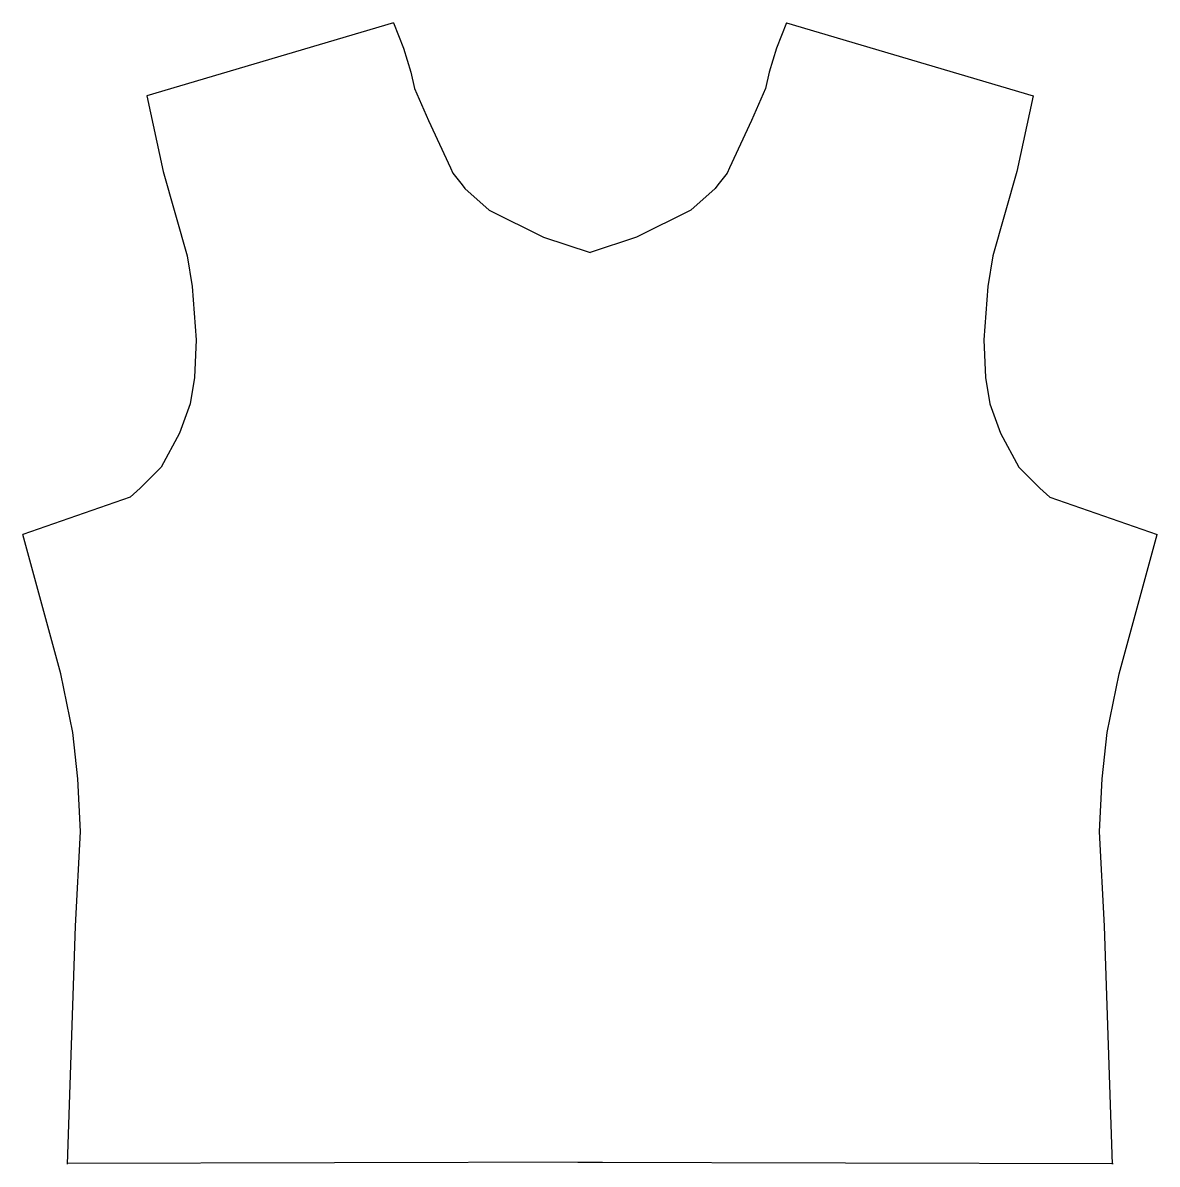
# Model space of a CAD drawing. Header units: inches. Extents: x 6 to 126, y 0 to 30.
# Drawn here: x 5.95 to 23.8, y 0.99 to 18.95 of the extents above; entities outside this region: 1.
import ezdxf

# ---------------------------------------------------------------- set-up
doc = ezdxf.new("R2010")
doc.units = ezdxf.units.IN
doc.header["$MEASUREMENT"] = 0
doc.layers.get('0').update_dxf_attribs({"linetype": 'CONTINUOUS'})

msp = doc.modelspace()

# ---------------------------------------------------------------- linework, layer by layer
for p, q in [((11.781, 18.954), (7.901, 17.805)), ((11.781, 18.954), (11.939, 18.554)), ((17.967, 18.954), (17.809, 18.554)), ((17.967, 18.954), (21.846, 17.805)), ((11.939, 18.554), (12.055, 18.178)), ((17.809, 18.554), (17.692, 18.178)), ((12.055, 18.178), (12.115, 17.922)), ((17.692, 18.178), (17.632, 17.922)), ((12.115, 17.922), (12.332, 17.417)), ((17.632, 17.922), (17.415, 17.417)), ((12.332, 17.417), (12.677, 16.67)), ((17.415, 17.417), (17.07, 16.67)), ((6.549, 8.707), (5.952, 10.902)), ((23.198, 8.707), (23.796, 10.902)), ((6.738, 7.785), (6.549, 8.707)), ((23.01, 7.785), (23.198, 8.707)), ((6.818, 7.059), (6.738, 7.785)), ((22.929, 7.059), (23.01, 7.785)), ((6.859, 6.226), (6.818, 7.059)), ((22.888, 6.226), (22.929, 7.059)), ((6.782, 4.738), (6.859, 6.226)), ((22.965, 4.738), (22.888, 6.226)), ((6.652, 0.993), (6.782, 4.738)), ((23.095, 0.993), (22.965, 4.738)), ((15.067, 1.023), (6.645, 1.002)), ((14.68, 1.023), (23.102, 1.002))]:
    msp.add_line(p, q)
msp.add_lwpolyline([(96.421, 0), (126.421, 0), (126.421, 30), (96.421, 30)], close=True)
for points in [[(7.901, 17.805), (8.157, 16.616), (8.538, 15.285), (8.617, 14.803), (8.676, 13.968), (8.652, 13.371), (8.584, 12.959)], [(21.846, 17.805), (21.59, 16.616), (21.21, 15.285), (21.13, 14.803), (21.071, 13.968), (21.095, 13.371), (21.163, 12.959)], [(12.677, 16.67), (12.715, 16.588), (12.862, 16.403), (12.906, 16.348), (13.286, 16.006), (14.143, 15.583), (14.874, 15.342)], [(17.07, 16.67), (17.032, 16.588), (16.885, 16.403), (16.841, 16.348), (16.462, 16.006), (15.605, 15.583), (14.874, 15.342)], [(8.584, 12.959), (8.418, 12.499), (8.129, 11.96), (7.799, 11.629), (7.641, 11.492), (5.952, 10.902)], [(21.163, 12.959), (21.33, 12.499), (21.619, 11.96), (21.948, 11.629), (22.106, 11.492), (23.796, 10.902)]]:
    msp.add_lwpolyline(points)

doc.saveas('drawing.dxf')
